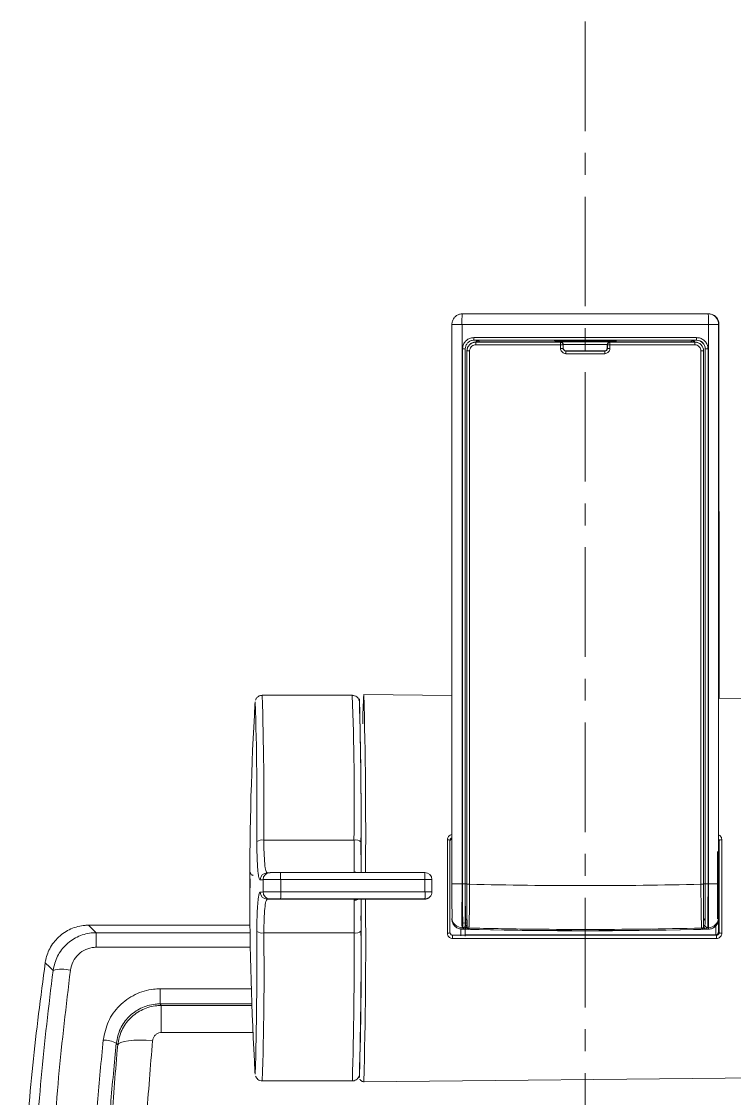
# Model space of a CAD drawing. Extents: x 0 to 1354, y 0 to 992.
# Drawn here: x 365.3 to 446.6, y 759.1 to 882 of the extents above; entities that cross this region are included whole.
import ezdxf

# ---------------------------------------------------------------- set-up
doc = ezdxf.new("R2010")
doc.units = 0
doc.header["$LTSCALE"] = 10
doc.header["$MEASUREMENT"] = 0
doc.linetypes.add('CENTER', pattern=[2, 1.25, -0.25, 0.25, -0.25])
doc.layers.get('0').update_dxf_attribs({"linetype": 'CONTINUOUS'})

msp = doc.modelspace()

# ---------------------------------------------------------------- linework, layer by layer
at = {"color": 1, "linetype": 'CENTER', "lineweight": 0}
msp.add_line((429.59, 881.96), (429.59, 161.37), dxfattribs=at)
at = {"color": 7, "linetype": 'Continuous', "lineweight": 15}
for p, q in [((415.58, 848.6), (443.6, 848.6)), ((429.61, 848.6), (443.44, 848.6)), ((443.44, 848.6), (443.64, 848.6)), ((443.44, 848.6), (443.44, 848.6)), ((443.44, 848.6), (443.5, 848.6)), ((414.38, 783.55), (414.38, 847.4)), ((414.38, 847.4), (415.54, 847.4)), ((443.64, 847.4), (415.54, 847.4)), ((415.54, 847.4), (415.54, 783.55)), ((443.64, 783.55), (443.64, 847.4)), ((443.64, 847.4), (444.8, 847.4)), ((444.8, 847.4), (444.8, 783.55)), ((444.85, 804.76), (444.84, 847.4)), ((416.9, 845.59), (416.91, 845.58)), ((416.91, 845.58), (417.39, 845.58)), ((417.39, 845.58), (417.42, 845.52)), ((417.42, 845.52), (417.53, 845.4)), ((426.76, 845.56), (426.76, 845.53)), ((428.88, 845.51), (426.76, 845.53)), ((428.88, 845.56), (428.88, 845.51)), ((430.3, 845.56), (432.42, 845.54)), ((441.65, 845.4), (441.77, 845.52)), ((441.77, 845.52), (441.79, 845.58)), ((441.79, 845.58), (442.27, 845.58)), ((442.27, 845.58), (442.28, 845.59)), ((415.59, 783.55), (415.59, 844.59)), ((415.59, 844.59), (415.9, 844.59)), ((415.9, 844.59), (415.9, 783.55)), ((415.91, 844.58), (415.9, 844.59)), ((415.91, 844.58), (415.91, 783.55)), ((416.09, 783.55), (416.09, 844.38)), ((416.1, 844.36), (416.09, 844.38)), ((416.1, 844.36), (416.4, 844.36)), ((416.1, 783.5), (416.1, 844.36)), ((416.4, 844.36), (416.4, 783.5)), ((417.09, 845.38), (426.79, 845.38)), ((417.09, 845.38), (417.1, 845.36)), ((417.53, 845.4), (441.65, 845.4)), ((417.53, 845.4), (417.53, 845.38)), ((426.77, 844.66), (426.77, 845.06)), ((427.07, 845.06), (426.77, 845.06)), ((427.07, 844.66), (426.77, 844.66)), ((426.78, 845.36), (426.79, 845.38)), ((427.09, 845.07), (427.07, 845.06)), ((427.07, 845.06), (427.07, 844.66)), ((427.07, 844.66), (427.09, 844.67)), ((432.09, 845.1), (427.09, 845.1)), ((427.09, 845.07), (427.09, 844.67)), ((427.39, 844.38), (427.37, 844.36)), ((431.79, 844.38), (427.39, 844.38)), ((431.81, 844.36), (431.79, 844.38)), ((432.11, 845.06), (432.09, 845.07)), ((432.09, 844.67), (432.09, 845.07)), ((432.09, 844.67), (432.11, 844.66)), ((432.11, 845.06), (432.41, 845.06)), ((432.11, 844.66), (432.11, 845.06)), ((432.11, 844.66), (432.41, 844.66)), ((432.39, 845.38), (432.41, 845.36)), ((432.39, 845.38), (442.09, 845.38)), ((432.41, 845.06), (432.41, 844.66)), ((441.65, 845.38), (441.65, 845.4)), ((442.08, 845.36), (442.09, 845.38)), ((442.78, 783.5), (442.78, 844.36)), ((443.08, 844.36), (442.78, 844.36)), ((443.09, 844.38), (443.08, 844.36)), ((443.08, 844.36), (443.08, 783.5)), ((443.09, 783.55), (443.09, 844.38)), ((443.28, 844.59), (443.27, 844.58)), ((443.27, 844.58), (443.27, 783.55)), ((443.28, 844.59), (443.59, 844.59)), ((443.28, 783.55), (443.28, 844.59)), ((443.59, 844.59), (443.59, 783.55)), ((403.03, 805.07), (392.75, 805.07)), ((404.33, 805.16), (404.34, 805.16)), ((414.38, 805.06), (404.34, 805.16)), ((391.95, 804.31), (391.95, 804.31)), ((460.63, 804.6), (444.8, 804.76)), ((392.94, 788.55), (403.22, 788.55)), ((414.16, 788.51), (414.16, 778)), ((444.86, 788.5), (444.8, 788.44)), ((444.66, 779.57), (444.66, 787.23)), ((394.85, 784.84), (411.3, 784.84)), ((391.35, 783.08), (391.35, 783.03)), ((411.31, 784.05), (394.85, 784.05)), ((411.31, 782.65), (411.31, 784.05)), ((412.1, 784.04), (412.1, 782.64)), ((414.38, 783.55), (415.54, 783.55)), ((415.54, 783.55), (415.59, 783.55)), ((415.59, 783.55), (415.9, 783.55)), ((415.91, 783.55), (416.09, 783.55)), ((416.09, 780.96), (416.09, 783.55)), ((416.1, 783.5), (416.4, 783.5)), ((443.08, 783.5), (442.78, 783.5)), ((443.09, 783.55), (443.09, 780.96)), ((443.09, 783.55), (443.27, 783.55)), ((443.28, 783.55), (443.59, 783.55)), ((443.59, 783.55), (443.64, 783.55)), ((443.64, 783.55), (444.8, 783.55)), ((393.31, 781.8), (403.72, 781.8)), ((394.85, 782.65), (411.31, 782.65)), ((411.3, 781.84), (394.85, 781.84)), ((405.07, 781.8), (411.27, 781.8)), ((411.27, 781.8), (411.3, 781.84)), ((411.83, 782.04), (411.87, 782.08)), ((414.37, 779.58), (414.37, 779.61)), ((414.38, 779.61), (414.41, 779.61)), ((416.08, 779.41), (415.94, 779.55)), ((416.08, 778.71), (416.08, 779.41)), ((443.1, 779.41), (443.24, 779.55)), ((444.77, 779.61), (444.8, 779.61)), ((444.81, 779.61), (444.81, 779.58)), ((391.34, 778.83), (372.94, 778.83)), ((372.94, 778.83), (372.94, 778.83)), ((391.34, 778.83), (372.94, 778.83)), ((373.82, 776.32), (373.82, 777.98)), ((373.82, 777.98), (391.35, 777.98)), ((403.22, 777.96), (392.94, 777.96)), ((415.63, 778.55), (415.54, 778.55)), ((415.54, 778.55), (415.54, 778.38)), ((415.54, 778.38), (416.29, 778.36)), ((415.65, 779.09), (416.11, 779.08)), ((415.94, 778.85), (416.08, 778.71)), ((416.19, 778.45), (416.26, 778.37)), ((442.92, 778.37), (442.99, 778.45)), ((442.92, 778.36), (443.64, 778.38)), ((442.92, 778.36), (443.49, 778.37)), ((443.1, 778.71), (443.24, 778.85)), ((443.64, 778.55), (443.55, 778.55)), ((443.64, 778.38), (443.64, 778.55)), ((444.5, 777.73), (444.5, 778.76)), ((444.77, 778), (444.86, 778)), ((414.46, 777.7), (444.56, 777.7)), ((415.89, 777.72), (444.5, 777.72)), ((444.5, 777.73), (444.49, 777.7)), ((391.38, 776.32), (373.82, 776.32)), ((381.11, 769.85), (381.11, 771.57)), ((381.11, 771.57), (391.5, 771.57)), ((391.56, 769.85), (381.11, 769.85)), ((381.23, 766.58), (381.23, 769.68)), ((381.23, 769.68), (391.56, 769.68)), ((391.69, 766.58), (381.23, 766.58)), ((376.27, 765.17), (376.11, 765.39)), ((391.95, 761.83), (391.95, 761.82)), ((392.75, 761.07), (403.03, 761.07)), ((403.83, 761.48), (403.83, 761.47)), ((404.34, 760.97), (460.63, 761.55))]:
    msp.add_line(p, q, dxfattribs=at)
at = {"color": 7, "linetype": 'Continuous', "lineweight": 15, "flags": 128}
for points in [[(391.95, 804.31), (391.93, 804.21), (391.92, 804.08)], [(391.34, 781.23), (391.34, 781.13), (391.33, 781.27), (391.33, 781.69), (391.32, 782.31), (391.32, 783.05), (391.32, 783.79), (391.33, 784.43), (391.33, 784.85), (391.34, 785.01), (391.34, 784.97)], [(403.25, 784.9), (403.41, 784.88), (403.55, 784.84)], [(372.94, 778.83), (373.39, 778.4), (373.82, 777.98)], [(415.39, 777.61), (415.4, 778.31), (415.4, 778.46)], [(415.77, 778.41), (415.77, 778.41), (415.75, 778.43), (415.66, 778.52), (415.63, 778.55)], [(416.32, 778.51), (416.3, 778.5), (416.26, 778.48), (416.19, 778.45)], [(442.99, 778.45), (442.98, 778.45), (442.94, 778.47), (442.87, 778.51)], [(443.55, 778.55), (443.54, 778.54), (443.52, 778.52), (443.44, 778.44), (443.41, 778.41)], [(444.56, 777.32), (443.96, 777.32), (441.57, 777.32), (431.97, 777.32), (414.47, 777.32)], [(368.89, 773.67), (368.53, 774.03), (368, 774.55)], [(381.11, 769.85), (381.19, 769.74), (381.23, 769.68)], [(376.27, 765.17), (376.38, 765.33), (376.63, 765.46), (377.01, 765.57), (377.51, 765.65), (378.1, 765.7), (378.77, 765.71), (379.5, 765.7), (380.25, 765.65)], [(391.92, 762.06), (391.94, 761.89), (391.95, 761.83)], [(403.82, 761.54), (403.82, 761.51), (403.83, 761.48)]]:
    msp.add_lwpolyline(points, dxfattribs=at)
at = {"color": 7, "linetype": 'Continuous', "lineweight": 15}
for centre, radius, start, end in [((427.82, 847.7), 12.29, 175.7819, 181.3821), ((431.36, 847.7), 12.29, 358.6179, 4.2181), ((420.29, 845.82), 3.4, 178.7618, 183.824), ((417.42, 845.22), 0.3, 90.0016, 149.6343), ((441.77, 845.22), 0.3, 30.3657, 89.9984), ((438.89, 845.82), 3.4, 356.176, 1.2382), ((420.62, 845.13), 3.52, 176.2865, 181.1688), ((417.53, 845.1), 0.3, 90.0046, 115.3001), ((442.37, 845.13), 15.6, 179.162, 180.2641), ((426.77, 845.06), 0.3, 0.0204, 89.9796), ((447.19, 844.13), 19.82, 179.3405, 180.2078), ((411.99, 844.13), 19.82, 359.7922, 0.6595), ((432.41, 845.06), 0.3, 90.0204, 179.9796), ((416.81, 845.13), 15.6, 359.7359, 0.838), ((441.65, 845.1), 0.3, 64.6999, 89.9954), ((438.56, 845.13), 3.52, 358.8312, 3.7135), ((-45.85, 791.85), 438.8, 359.5692, 1.7262), ((55, 792.87), 348.24, 359.2889, 2.0069), ((454.88, 801.97), 50.65, 176.3895, 180.1848), ((-173.7, 789.51), 578.25, 359.53784, 1.5517), ((756.32, 783.09), 365, 176.7036, 180.0074), ((42.39, 792.45), 349.76, 359.3301, 1.9431), ((-116.81, 790.2), 520.84, 359.6051, 1.5913), ((-54.38, 791.34), 458.4, 359.627, 1.6144), ((392.76, 787.47), 1.1, 80.9945, 125.2698), ((403.41, 787.62), 0.946, 50.2776, 101.512), ((560.71, 788.18), 157.49, 179.8646, 181.1939), ((718.45, 788.65), 314.44, 180.054, 180.6938), ((413.94, 788.23), 0.355, 50.3671, 101.0093), ((445.1, 788.21), 0.378, 79.4175, 128.5844), ((319.23, 783.5), 72.13, 359.672, 1.1718), ((393.31, 784), 0.798, 90.0523, 179.9967), ((393.64, 784.03), 0.798, 90.0726, 180.0241), ((396.19, 758.02), 26.93, 95.421, 96.139), ((372.66, 784.25), 22.19, 359.488, 1.5355), ((389.12, 784.25), 22.19, 359.488, 1.5355), ((411.3, 784.04), 0.8, 0.0081, 90.0023), ((756.32, 783.09), 365, 180.0074, 183.3024), ((395.39, 757.16), 26.99, 95.421, 96.139), ((756.58, 783.38), 363.74, 179.8969, 180.1179), ((756.6, 783.39), 361.74, 179.8965, 180.1182), ((411.51, 761.86), 22.19, 88.4749, 90.5224), ((395.39, 755.76), 26.99, 95.421, 96.139), ((393.31, 782.6), 0.799, 180.0319, 269.8677), ((393.64, 782.63), 0.799, 180.0064, 269.8349), ((396.19, 755.02), 26.93, 95.421, 96.139), ((371.19, 782.45), 23.67, 358.5348, 0.4886), ((570.41, 778.35), 167.19, 178.8574, 180.1324), ((403.25, 782.49), 0.813, 269.9544, 299.391), ((404.98, 631.69), 150.11, 89.9684, 90.4805), ((721.63, 777.94), 317.61, 179.3032, 179.9626), ((-179.94, 776.76), 584.49, 358.4526, 0.49452), ((411.27, 782.6), 0.8, 270.003, 315.0052), ((411.27, 782.6), 0.8, 270.0025, 315.0048), ((387.65, 782.45), 23.67, 358.5348, 0.4886), ((411.3, 782.64), 0.8, 270.0025, 315.0048), ((411.51, 760.46), 22.19, 88.4749, 90.5224), ((411.3, 782.64), 0.8, 315.0052, 0.0074), ((-306.12, 782.51), 722.03, 359.60944, 359.94801), ((-103.21, 775.76), 507.24, 358.3865, 0.4681), ((415.57, 779.75), 1.2, 186.9099, 268.5697), ((443.61, 779.75), 1.2, 271.4303, 353.0901), ((-62.2, 774.91), 454.34, 358.3499, 0.4069), ((392.76, 779.1), 1.16, 236.8507, 278.6269), ((26.87, 773.54), 366.09, 358.0476, 0.6914), ((-54.95, 774.55), 458.18, 358.3134, 0.4258), ((403.41, 778.93), 0.992, 258.9371, 307.4375), ((31.15, 774.01), 372.88, 358.1355, 0.6358), ((413.94, 778.3), 0.372, 259.4169, 307.3727), ((415.64, 778.85), 0.3, 268.5833, 359.9947), ((415.78, 778.71), 0.3, 268.598, 359.9947), ((429.59, 1340.8), 562.6, 268.5988, 271.2725), ((416.32, 778.81), 0.3, 228.7823, 268.6376), ((429.59, 1340.78), 562.57, 268.7443, 271.2557), ((429.59, 1340.8), 562.6, 269.5711, 270.4248), ((442.86, 778.81), 0.3, 271.3624, 311.2177), ((443.4, 778.71), 0.3, 180.0053, 271.402), ((443.54, 778.85), 0.3, 180.0053, 271.4167), ((445.1, 778.32), 0.397, 233.6228, 280.171), ((409.19, 777.43), 5.28, 358.7922, 2.8986), ((439.27, 777.43), 5.3, 358.7896, 2.8954), ((369.94, 769.98), 3.84, 75.8761, 105.7507), ((374.61, 762.16), 3.56, 65.0052, 89.7699)]:
    msp.add_arc(centre, radius, start, end, dxfattribs=at)
for centre, major_axis, ratio, start_param, end_param in [((429.59, 840.99), (562.6, 0), 0.008722, 1.548227, 1.593366), ((429.59, 840.69), (562.3, 0), 0.008727, 1.548227, 1.593366), ((417.39, 845.28), (0.111, -0.279), 0.999956, 2.761109, 4.025244), ((428.53, 845.54), (2.5, 0), 0.008727, 0.78529, 3.927099), ((430.65, 845.52), (2.5, 0), 0.008727, 3.927099, 7.068476), ((441.79, 845.28), (0.111, 0.279), 0.999956, 5.399534, 6.663669), ((442.27, 844.58), (-0.707, -0.707), 0.999924, 2.356233, 3.926953), ((417.09, 844.37), (0.707, -0.707), 0.999695, 2.356347, 3.926839), ((429.59, 855.17), (562.3, 0), 0.017455, 4.690181, 4.707382), ((429.59, 854.87), (562.6, 0), 0.017446, 4.690181, 4.707382), ((426.79, 845.07), (-0.212, -0.212), 0.999695, 2.356347, 3.926839), ((427.39, 844.67), (-0.212, -0.212), 0.999695, 5.497939, 7.068431), ((429.59, 854.17), (562.3, 0), 0.017455, 4.708448, 4.71633), ((431.79, 844.67), (0.212, -0.212), 0.999695, 5.497939, 7.068431), ((432.39, 845.07), (-0.212, 0.212), 0.999695, 5.497939, 7.068431), ((429.59, 855.17), (562.3, 0), 0.017455, 4.717396, 4.734597), ((429.59, 854.87), (562.6, 0), 0.017446, 4.717396, 4.734597), ((442.09, 844.37), (0.707, 0.707), 0.999695, 5.497939, 7.068431), ((429.59, 853.87), (562.6, 0), 0.017446, 4.708448, 4.71633), ((444.5, 783.07), (0, 21.39), 0.017452, 4.473084, 4.96915), ((415.94, 783.55), (0, 4), 0.008727, 1.570796, 3.132866), ((443.24, 783.55), (0, 4), 0.008727, 3.150319, 4.712389), ((444.5, 783.07), (0, 16.2), 0.017452, 4.497043, 4.753812), ((444.5, 783.07), (0, 16.2), 0.017452, 4.394221, 4.481568)]:
    msp.add_ellipse(centre, major_axis=major_axis, ratio=ratio, start_param=start_param, end_param=end_param, dxfattribs=at)
for points, knots in [([(415.57, 848.6), (415.56, 848.6), (415.52, 848.6), (415.41, 848.59), (415.25, 848.56), (415.08, 848.49), (414.91, 848.4), (414.76, 848.28), (414.62, 848.13), (414.51, 847.96), (414.44, 847.77), (414.39, 847.59), (414.38, 847.46), (414.38, 847.4)], [0, 0, 0, 0, 0.0151711, 0.0745612, 0.1742597, 0.2767003, 0.3763327, 0.478516, 0.5842383, 0.6930305, 0.7986796, 0.9073985, 1, 1, 1, 1]), ([(415.58, 848.6), (415.58, 848.6), (415.58, 848.6), (415.57, 848.6), (415.57, 848.6)], [0, 0, 0, 0, 0.47407, 1, 1, 1, 1]), ([(443.61, 848.6), (443.61, 848.6), (443.6, 848.6), (443.6, 848.6), (443.6, 848.6)], [0, 0, 0, 0, 0.5259288, 1, 1, 1, 1]), ([(444.8, 847.4), (444.79, 847.54), (444.76, 847.81), (444.55, 848.16), (444.25, 848.44), (443.95, 848.56), (443.75, 848.59), (443.67, 848.6), (443.63, 848.6), (443.61, 848.6), (443.61, 848.6)], [0, 0, 0, 0, 0.214016, 0.428028, 0.642152, 0.856531, 0.929392, 0.97049, 0.991218, 1, 1, 1, 1]), ([(443.64, 848.6), (443.64, 848.6), (443.65, 848.6), (443.65, 848.6), (443.65, 848.6)], [0, 0, 0, 0, 0.47407, 1, 1, 1, 1]), ([(443.65, 848.6), (443.66, 848.6), (443.7, 848.6), (443.81, 848.59), (443.97, 848.56), (444.15, 848.5), (444.32, 848.4), (444.47, 848.28), (444.6, 848.13), (444.71, 847.96), (444.79, 847.78), (444.84, 847.59), (444.84, 847.46), (444.84, 847.4)], [0, 0, 0, 0, 0.015171, 0.074561, 0.17426, 0.2767, 0.376333, 0.478516, 0.584238, 0.69303, 0.79868, 0.907398, 1, 1, 1, 1]), ([(415.59, 844.59), (415.61, 844.74), (415.64, 845.03), (415.86, 845.42), (416.19, 845.71), (416.56, 845.87), (416.8, 845.88), (416.89, 845.89)], [0, 0, 0, 0, 0.214641, 0.429304, 0.64403, 0.858812, 1, 1, 1, 1]), ([(416.9, 845.59), (416.83, 845.59), (416.64, 845.57), (416.36, 845.45), (416.11, 845.23), (415.93, 844.93), (415.91, 844.7), (415.9, 844.59)], [0, 0, 0, 0, 0.141151, 0.355896, 0.57062, 0.785313, 1, 1, 1, 1]), ([(443.28, 844.59), (443.28, 844.66), (443.26, 844.85), (443.14, 845.13), (442.92, 845.39), (442.62, 845.56), (442.39, 845.58), (442.28, 845.59)], [0, 0, 0, 0, 0.141057, 0.355792, 0.570538, 0.785271, 1, 1, 1, 1]), ([(442.29, 845.89), (442.43, 845.88), (442.73, 845.85), (443.12, 845.62), (443.41, 845.29), (443.57, 844.93), (443.58, 844.69), (443.59, 844.59)], [0, 0, 0, 0, 0.214783, 0.429541, 0.644276, 0.858973, 1, 1, 1, 1]), ([(416.1, 844.36), (416.11, 844.44), (416.12, 844.62), (416.24, 844.9), (416.47, 845.16), (416.77, 845.33), (416.99, 845.35), (417.1, 845.36)], [0, 0, 0, 0, 0.14103, 0.355604, 0.570339, 0.785189, 1, 1, 1, 1]), ([(417.1, 845.06), (417.02, 845.05), (416.86, 845.04), (416.65, 844.92), (416.49, 844.74), (416.41, 844.54), (416.4, 844.41), (416.4, 844.36)], [0, 0, 0, 0, 0.21491, 0.429801, 0.644514, 0.859019, 1, 1, 1, 1]), ([(427.37, 844.06), (427.33, 844.06), (427.22, 844.07), (427.05, 844.14), (426.9, 844.28), (426.79, 844.46), (426.78, 844.59), (426.77, 844.66)], [0, 0, 0, 0, 0.141185, 0.3559, 0.57061, 0.785318, 1, 1, 1, 1]), ([(427.07, 844.66), (427.08, 844.63), (427.08, 844.56), (427.14, 844.47), (427.21, 844.4), (427.3, 844.36), (427.35, 844.36), (427.37, 844.36)], [0, 0, 0, 0, 0.21478, 0.429515, 0.64419, 0.858844, 1, 1, 1, 1]), ([(432.41, 844.66), (432.4, 844.62), (432.4, 844.5), (432.33, 844.33), (432.19, 844.18), (432.01, 844.08), (431.88, 844.07), (431.81, 844.06)], [0, 0, 0, 0, 0.1412187, 0.3558579, 0.570526, 0.7852517, 1, 1, 1, 1]), ([(431.81, 844.36), (431.84, 844.36), (431.91, 844.37), (432, 844.42), (432.07, 844.5), (432.1, 844.58), (432.1, 844.64), (432.11, 844.66)], [0, 0, 0, 0, 0.214698, 0.429367, 0.644018, 0.85871, 1, 1, 1, 1]), ([(442.08, 845.36), (442.15, 845.36), (442.34, 845.34), (442.62, 845.22), (442.87, 845), (443.04, 844.7), (443.07, 844.47), (443.08, 844.36)], [0, 0, 0, 0, 0.141905, 0.356469, 0.570959, 0.785483, 1, 1, 1, 1]), ([(442.78, 844.36), (442.78, 844.44), (442.76, 844.6), (442.64, 844.81), (442.46, 844.97), (442.27, 845.05), (442.14, 845.06), (442.08, 845.06)], [0, 0, 0, 0, 0.214442, 0.428909, 0.643397, 0.858025, 1, 1, 1, 1]), ([(392.77, 805.06), (392.75, 805.06), (392.63, 805.08), (392.43, 805.01), (392.22, 804.88), (392.09, 804.74), (392.02, 804.61), (392, 804.56), (391.99, 804.53)], [0, 0, 0, 0, 0.055247, 0.3154, 0.5233, 0.702901, 0.861384, 1, 1, 1, 1]), ([(403.82, 804.43), (403.81, 804.45), (403.81, 804.48), (403.77, 804.59), (403.69, 804.74), (403.53, 804.91), (403.3, 805.04), (403.13, 805.05), (403.05, 805.06)], [0, 0, 0, 0, 0.192037, 0.343552, 0.482798, 0.650298, 0.840536, 1, 1, 1, 1]), ([(414.38, 789.18), (414.37, 789.18), (414.3, 789.17), (414.16, 789.11), (414, 788.98), (413.89, 788.79), (413.87, 788.65), (413.87, 788.58)], [0, 0, 0, 0, 0.0289534, 0.2641356, 0.5071758, 0.7532624, 1, 1, 1, 1]), ([(445.17, 788.58), (445.16, 788.63), (445.15, 788.75), (445.07, 788.92), (444.95, 789.06), (444.84, 789.11), (444.8, 789.13)], [0, 0, 0, 0, 0.221273, 0.512683, 0.793564, 1, 1, 1, 1]), ([(392.51, 784), (392.48, 784.01), (392.43, 784.04), (392.36, 784.28), (392.29, 784.68), (392.24, 785.22), (392.19, 785.89), (392.16, 786.65), (392.14, 787.49), (392.13, 788.07), (392.13, 788.36)], [0, 0, 0, 0, 0.125531, 0.254697, 0.38023, 0.509417, 0.63472, 0.763675, 0.880367, 1, 1, 1, 1]), ([(392.94, 788.55), (392.94, 788.06), (392.95, 787.03), (393.03, 785.8), (393.15, 784.95), (393.25, 784.85), (393.31, 784.8)], [0, 0, 0, 0, 0.236323, 0.4905034, 0.7452239, 1, 1, 1, 1]), ([(413.87, 777.93), (413.87, 778.13), (413.87, 779.1), (413.87, 780.72), (413.87, 782.79), (413.87, 784.72), (413.87, 786.66), (413.87, 787.94), (413.87, 788.58)], [0, 0, 0, 0, 0.055798, 0.279301, 0.455991, 0.634016, 0.816274, 1, 1, 1, 1]), ([(414.16, 788.51), (414.17, 788.54), (414.17, 788.61), (414.23, 788.7), (414.3, 788.76), (414.36, 788.78), (414.38, 788.79)], [0, 0, 0, 0, 0.275719, 0.549343, 0.814488, 1, 1, 1, 1]), ([(414.38, 788.7), (414.38, 788.7), (414.34, 788.69), (414.28, 788.65), (414.21, 788.58), (414.17, 788.5), (414.16, 788.44), (414.16, 788.41)], [0, 0, 0, 0, 0.039147, 0.281128, 0.529809, 0.791593, 1, 1, 1, 1]), ([(444.8, 788.68), (444.8, 788.67), (444.83, 788.65), (444.85, 788.58), (444.86, 788.53), (444.86, 788.5)], [0, 0, 0, 0, 0.06451, 0.595131, 1, 1, 1, 1]), ([(445.17, 788.58), (445.17, 788.38), (445.17, 787.41), (445.18, 785.8), (445.18, 783.73), (445.18, 781.8), (445.17, 779.86), (445.17, 778.58), (445.17, 777.93)], [0, 0, 0, 0, 0.0558011, 0.2793279, 0.4559106, 0.6338658, 0.816177, 1, 1, 1, 1]), ([(391.72, 784.52), (391.68, 784.53), (391.6, 784.55), (391.5, 784.63), (391.42, 784.72), (391.38, 784.8), (391.35, 784.87), (391.35, 784.91), (391.34, 784.94), (391.34, 784.95), (391.34, 784.96), (391.34, 784.95), (391.34, 784.95)], [0, 0, 0, 0, 0.138183, 0.298784, 0.434171, 0.5473, 0.63509, 0.690829, 0.733317, 0.784895, 0.869219, 1, 1, 1, 1]), ([(393.64, 784.83), (393.67, 784.83), (393.72, 784.83), (393.96, 784.84), (394.28, 784.84), (394.6, 784.84), (394.79, 784.84), (394.85, 784.84)], [0, 0, 0, 0, 0.2266338, 0.4532676, 0.6799017, 0.9065361, 1, 1, 1, 1]), ([(391.35, 783.08), (391.35, 782.95), (391.35, 782.58), (391.35, 782), (391.35, 781.49), (391.34, 781.23), (391.34, 781.2), (391.34, 781.19)], [0, 0, 0, 0, 0.1441587, 0.4010206, 0.6615172, 0.8907813, 1, 1, 1, 1]), ([(394.85, 784.05), (394.76, 784.05), (394.45, 784.05), (393.92, 784.05), (393.37, 784.04), (392.97, 784.04), (392.89, 784.03), (392.84, 784.03)], [0, 0, 0, 0, 0.0934638, 0.3200982, 0.5467322, 0.773366, 1, 1, 1, 1]), ([(414.41, 779.61), (414.4, 779.76), (414.4, 780.08), (414.39, 781.03), (414.38, 782.24), (414.38, 783.12), (414.38, 783.55)], [0, 0, 0, 0, 0.232859, 0.49392, 0.755494, 1, 1, 1, 1]), ([(415.54, 783.55), (415.54, 783.2), (415.54, 782.28), (415.53, 780.89), (415.53, 779.61), (415.53, 778.73), (415.54, 778.61), (415.54, 778.55)], [0, 0, 0, 0, 0.136464, 0.35229, 0.568154, 0.784086, 1, 1, 1, 1]), ([(415.63, 778.55), (415.63, 778.61), (415.62, 778.73), (415.61, 779.61), (415.6, 780.88), (415.59, 782.14), (415.59, 783.04), (415.59, 783.4), (415.59, 783.55)], [0, 0, 0, 0, 0.215854, 0.431712, 0.647539, 0.863381, 0.940724, 1, 1, 1, 1]), ([(415.9, 783.55), (415.9, 783.22), (415.9, 782.36), (415.91, 781.04), (415.92, 779.84), (415.93, 779.02), (415.94, 778.91), (415.94, 778.85)], [0, 0, 0, 0, 0.1364577, 0.3523421, 0.5682094, 0.7841054, 1, 1, 1, 1]), ([(416.09, 780.96), (416.09, 781.28), (416.1, 781.83), (416.1, 782.71), (416.1, 783.24), (416.1, 783.5)], [0, 0, 0, 0, 0.411236, 0.701411, 1, 1, 1, 1]), ([(416.4, 783.5), (416.4, 783.37), (416.4, 783.09), (416.39, 782.67), (416.39, 782.26), (416.39, 781.85), (416.39, 781.46), (416.38, 781.09), (416.38, 780.72), (416.38, 780.38), (416.37, 780.07), (416.37, 779.77), (416.36, 779.5), (416.36, 779.27), (416.35, 779.06), (416.34, 778.88), (416.34, 778.74), (416.33, 778.61), (416.32, 778.53), (416.32, 778.51), (416.32, 778.51)], [0, 0, 0, 0, 0.0530009, 0.1063696, 0.1608982, 0.2158277, 0.2688296, 0.3221995, 0.3767304, 0.4316625, 0.4846503, 0.5380058, 0.5925208, 0.6474362, 0.7004393, 0.75381, 0.8083393, 0.8632686, 0.9403747, 1, 1, 1, 1]), ([(416.4, 783.5), (418.6, 783.46), (423.01, 783.37), (429.61, 783.34), (436.2, 783.37), (440.59, 783.46), (442.78, 783.5)], [0, 0, 0, 0, 0.250562, 0.501193, 0.750563, 1, 1, 1, 1]), ([(442.87, 778.51), (442.86, 778.53), (442.85, 778.6), (442.83, 779.19), (442.8, 780.32), (442.79, 781.6), (442.79, 782.69), (442.79, 783.26), (442.78, 783.5)], [0, 0, 0, 0, 0.136988, 0.352568, 0.568088, 0.783669, 0.904874, 1, 1, 1, 1]), ([(443.08, 783.5), (443.08, 783.24), (443.08, 782.72), (443.08, 781.84), (443.09, 781.28), (443.09, 780.96)], [0, 0, 0, 0, 0.290176, 0.588764, 1, 1, 1, 1]), ([(443.24, 778.85), (443.24, 778.87), (443.25, 778.94), (443.26, 779.49), (443.27, 780.55), (443.28, 781.96), (443.28, 783.02), (443.28, 783.55)], [0, 0, 0, 0, 0.1362191, 0.3520921, 0.5680198, 0.7840113, 1, 1, 1, 1]), ([(443.59, 783.55), (443.59, 782.99), (443.59, 781.86), (443.58, 780.37), (443.57, 779.23), (443.56, 778.72), (443.55, 778.57), (443.55, 778.56), (443.55, 778.55)], [0, 0, 0, 0, 0.215944, 0.431895, 0.647784, 0.863618, 0.940901, 1, 1, 1, 1]), ([(443.64, 778.55), (443.64, 778.61), (443.65, 778.73), (443.65, 779.61), (443.65, 780.89), (443.65, 782.28), (443.64, 783.2), (443.64, 783.55)], [0, 0, 0, 0, 0.215914, 0.431846, 0.64771, 0.863536, 1, 1, 1, 1]), ([(444.8, 783.55), (444.8, 783.12), (444.8, 782.24), (444.79, 781.03), (444.78, 780.08), (444.78, 779.76), (444.77, 779.61)], [0, 0, 0, 0, 0.244506, 0.50608, 0.767141, 1, 1, 1, 1]), ([(392.13, 778.13), (392.13, 778.44), (392.14, 779.07), (392.16, 779.93), (392.2, 780.71), (392.24, 781.38), (392.3, 781.92), (392.36, 782.3), (392.43, 782.54), (392.48, 782.58), (392.51, 782.6)], [0, 0, 0, 0, 0.1248338, 0.2532915, 0.3781243, 0.506569, 0.6315599, 0.7601573, 0.8785616, 1, 1, 1, 1]), ([(392.84, 782.63), (392.86, 782.63), (392.9, 782.63), (393.12, 782.64), (393.58, 782.64), (394.18, 782.65), (394.63, 782.65), (394.85, 782.65)], [0, 0, 0, 0, 0.0934615, 0.3200959, 0.5467305, 0.7733653, 1, 1, 1, 1]), ([(393.31, 781.8), (393.26, 781.74), (393.16, 781.63), (393.04, 780.8), (392.96, 779.56), (392.94, 778.49), (392.94, 777.96)], [0, 0, 0, 0, 0.240015, 0.4936168, 0.7468278, 1, 1, 1, 1]), ([(394.85, 781.84), (394.71, 781.84), (394.44, 781.84), (394.08, 781.84), (393.81, 781.84), (393.67, 781.83), (393.65, 781.83), (393.64, 781.83)], [0, 0, 0, 0, 0.226635, 0.45327, 0.679904, 0.906539, 1, 1, 1, 1]), ([(403.25, 781.68), (403.26, 781.7), (403.29, 781.76), (403.47, 781.79), (403.66, 781.8), (403.72, 781.8)], [0, 0, 0, 0, 0.306517, 0.755488, 1, 1, 1, 1]), ([(403.57, 781.79), (403.57, 781.79), (403.57, 781.79), (403.62, 781.8), (403.7, 781.8), (403.74, 781.8)], [0, 0, 0, 0, 0.179355, 0.59743, 1, 1, 1, 1]), ([(416.12, 778.58), (416.12, 778.6), (416.12, 778.65), (416.11, 779.07), (416.1, 779.84), (416.09, 780.46), (416.09, 780.72), (416.09, 780.86), (416.09, 780.93), (416.09, 780.95), (416.09, 780.96)], [0, 0, 0, 0, 0.125655, 0.459817, 0.793456, 0.895054, 0.955449, 0.985239, 0.997258, 1, 1, 1, 1]), ([(443.09, 780.96), (443.09, 780.94), (443.09, 780.85), (443.09, 780.54), (443.08, 779.85), (443.07, 779.05), (443.06, 778.65), (443.06, 778.6), (443.06, 778.58)], [0, 0, 0, 0, 0.011339, 0.054997, 0.230124, 0.548718, 0.871068, 1, 1, 1, 1]), ([(415.54, 778.38), (415.41, 778.39), (415.14, 778.43), (414.78, 778.64), (414.52, 778.95), (414.39, 779.28), (414.38, 779.5), (414.37, 779.58)], [0, 0, 0, 0, 0.218148, 0.436296, 0.654448, 0.872608, 1, 1, 1, 1]), ([(444.81, 779.58), (444.8, 779.44), (444.77, 779.17), (444.56, 778.81), (444.26, 778.54), (443.93, 778.4), (443.72, 778.38), (443.64, 778.38)], [0, 0, 0, 0, 0.2181685, 0.4363371, 0.654502, 0.872659, 1, 1, 1, 1]), ([(372.94, 778.83), (372.88, 778.83), (372.75, 778.83), (372.34, 778.8), (371.72, 778.7), (370.92, 778.43), (370.18, 778.03), (369.52, 777.5), (368.95, 776.87), (368.51, 776.19), (368.2, 775.46), (368.06, 774.92), (368.01, 774.61), (368, 774.55)], [0, 0, 0, 0, 0.0273952, 0.0548321, 0.1711949, 0.2909196, 0.4073187, 0.5270904, 0.6436186, 0.7635308, 0.8683132, 0.9755264, 1, 1, 1, 1]), ([(368.89, 773.67), (369.03, 774.23), (369.29, 775.34), (370.37, 776.71), (371.79, 777.65), (373.02, 777.97), (373.7, 777.98), (373.82, 777.98)], [0, 0, 0, 0, 0.238397, 0.477924, 0.714844, 0.947516, 1, 1, 1, 1]), ([(413.87, 777.93), (413.87, 777.88), (413.88, 777.76), (413.96, 777.59), (414.09, 777.44), (414.27, 777.34), (414.4, 777.33), (414.47, 777.32)], [0, 0, 0, 0, 0.1606251, 0.3788613, 0.5892489, 0.7948486, 1, 1, 1, 1]), ([(414.46, 777.7), (414.43, 777.7), (414.36, 777.71), (414.27, 777.76), (414.21, 777.83), (414.17, 777.92), (414.16, 777.98), (414.16, 778)], [0, 0, 0, 0, 0.197964, 0.400452, 0.612465, 0.835567, 1, 1, 1, 1]), ([(416.25, 778.39), (416.15, 778.39), (415.94, 778.4), (415.8, 778.4), (415.78, 778.4), (415.77, 778.41)], [0, 0, 0, 0, 0.367926, 0.755585, 1, 1, 1, 1]), ([(416.19, 778.45), (416.19, 778.45), (416.18, 778.46), (416.16, 778.48), (416.14, 778.52), (416.13, 778.56), (416.12, 778.58)], [0, 0, 0, 0, 0.0824401, 0.4122017, 0.7060937, 1, 1, 1, 1]), ([(416.26, 778.37), (416.27, 778.37), (416.3, 778.37), (416.47, 778.36), (416.73, 778.35), (417.01, 778.34), (417.19, 778.34), (417.26, 778.34)], [0, 0, 0, 0, 0.215849, 0.431695, 0.647591, 0.863543, 1, 1, 1, 1]), ([(442.87, 778.51), (440.66, 778.46), (436.25, 778.37), (429.61, 778.34), (422.97, 778.37), (418.53, 778.46), (416.32, 778.51)], [0, 0, 0, 0, 0.249373, 0.498814, 0.749373, 1, 1, 1, 1]), ([(441.92, 778.34), (442.03, 778.34), (442.26, 778.35), (442.56, 778.36), (442.78, 778.36), (442.9, 778.37), (442.91, 778.37), (442.92, 778.37)], [0, 0, 0, 0, 0.215962, 0.431924, 0.647894, 0.863832, 1, 1, 1, 1]), ([(443.41, 778.41), (443.39, 778.4), (443.36, 778.4), (443.17, 778.39), (443, 778.39), (442.93, 778.39)], [0, 0, 0, 0, 0.392067, 0.784174, 1, 1, 1, 1]), ([(443.06, 778.58), (443.05, 778.58), (443.05, 778.55), (443.02, 778.49), (443.01, 778.46), (442.99, 778.45)], [0, 0, 0, 0, 0.08244, 0.412205, 1, 1, 1, 1]), ([(444.47, 777.7), (444.5, 777.71), (444.56, 777.71), (444.65, 777.76), (444.72, 777.83), (444.76, 777.91), (444.77, 777.97), (444.77, 778)], [0, 0, 0, 0, 0.2001735, 0.4001703, 0.6050945, 0.820924, 1, 1, 1, 1]), ([(444.86, 778), (444.86, 777.97), (444.85, 777.9), (444.8, 777.81), (444.72, 777.74), (444.63, 777.71), (444.58, 777.7), (444.56, 777.7)], [0, 0, 0, 0, 0.230911, 0.459229, 0.679152, 0.886383, 1, 1, 1, 1]), ([(444.56, 777.32), (444.6, 777.32), (444.71, 777.33), (444.88, 777.4), (445.04, 777.53), (445.15, 777.72), (445.16, 777.86), (445.17, 777.93)], [0, 0, 0, 0, 0.1178901, 0.3306889, 0.551205, 0.7753171, 1, 1, 1, 1]), ([(373.82, 776.32), (373.75, 776.31), (373.34, 776.3), (372.6, 776.11), (371.75, 775.54), (371.11, 774.71), (370.95, 774.03), (370.87, 773.7)], [0, 0, 0, 0, 0.05209, 0.283023, 0.519082, 0.759353, 1, 1, 1, 1]), ([(368, 774.55), (367.49, 770.66), (366.47, 762.88), (365.58, 750.8), (365.21, 738.36), (365.51, 724.03), (366.48, 711.2), (367.63, 702.67), (368, 699.92)], [0, 0, 0, 0, 0.157186, 0.314373, 0.484952, 0.655532, 0.888515, 1, 1, 1, 1]), ([(368.89, 701.14), (368.42, 705.04), (367.48, 712.87), (366.7, 724.82), (366.4, 736.92), (366.66, 749.17), (367.43, 761.46), (368.4, 769.59), (368.89, 773.67)], [0, 0, 0, 0, 0.162766, 0.326182, 0.492801, 0.660139, 0.829698, 1, 1, 1, 1]), ([(370.87, 773.7), (370.39, 769.64), (369.42, 761.5), (368.65, 749.22), (368.4, 736.95), (368.69, 724.86), (369.47, 712.89), (370.4, 705.07), (370.87, 701.14)], [0, 0, 0, 0, 0.169563, 0.339862, 0.50648, 0.673817, 0.83658, 1, 1, 1, 1]), ([(374.62, 765.73), (374.77, 766.45), (375.07, 767.9), (376.39, 769.72), (378.2, 771.02), (379.88, 771.53), (380.86, 771.56), (381.11, 771.57)], [0, 0, 0, 0, 0.2313518, 0.4623363, 0.6930511, 0.9227272, 1, 1, 1, 1]), ([(381.11, 769.85), (380.92, 769.85), (380.16, 769.82), (378.87, 769.44), (377.48, 768.45), (376.46, 767.05), (376.23, 765.95), (376.11, 765.39)], [0, 0, 0, 0, 0.077361, 0.307353, 0.538284, 0.769165, 1, 1, 1, 1]), ([(376.27, 765.17), (376.38, 765.74), (376.61, 766.88), (377.66, 768.3), (379.08, 769.29), (380.35, 769.65), (381.07, 769.67), (381.23, 769.68)], [0, 0, 0, 0, 0.23422, 0.470987, 0.704787, 0.931871, 1, 1, 1, 1]), ([(374.62, 709.14), (374.45, 710.87), (373.99, 715.49), (373.48, 723.05), (373.2, 730.65), (373.12, 737.73), (373.2, 744.27), (373.47, 751.44), (373.93, 758.6), (374.39, 763.35), (374.62, 765.73)], [0, 0, 0, 0, 0.0923, 0.246407, 0.40105, 0.494014, 0.620055, 0.746359, 0.873048, 1, 1, 1, 1]), ([(380.25, 765.65), (380.12, 764.18), (379.75, 759.78), (379.38, 753.83), (379.14, 747.74), (379.02, 743.03), (378.97, 738.22), (378.99, 733.39), (379.09, 728.53), (379.26, 723.65), (379.51, 718.75), (379.83, 713.87), (380.11, 710.65), (380.25, 709.04)], [0, 0, 0, 0, 0.07872, 0.2367104, 0.3160143, 0.3999358, 0.4840004, 0.5684996, 0.653145, 0.7394705, 0.8259507, 0.9128977, 1, 1, 1, 1]), ([(381.23, 766.58), (381.2, 766.58), (381.06, 766.58), (380.8, 766.5), (380.52, 766.29), (380.31, 766), (380.27, 765.76), (380.25, 765.65)], [0, 0, 0, 0, 0.0661526, 0.2873423, 0.5187926, 0.7585362, 1, 1, 1, 1]), ([(376.11, 765.39), (375.88, 763.06), (375.43, 758.39), (374.97, 751.32), (374.7, 744.22), (374.62, 737.75), (374.69, 730.75), (374.97, 723.25), (375.48, 715.76), (375.94, 711.17), (376.11, 709.44)], [0, 0, 0, 0, 0.126039, 0.25234, 0.379029, 0.505986, 0.59828, 0.752383, 0.907032, 1, 1, 1, 1]), ([(376.27, 709.58), (376, 712.73), (375.47, 719.06), (375.06, 728.64), (374.93, 738.2), (375.11, 747.46), (375.54, 756.49), (376.02, 762.27), (376.27, 765.17)], [0, 0, 0, 0, 0.172802, 0.3468212, 0.5148306, 0.6839806, 0.8415279, 1, 1, 1, 1]), ([(391.99, 761.62), (392, 761.59), (392.02, 761.54), (392.09, 761.4), (392.25, 761.23), (392.48, 761.09), (392.65, 761.08), (392.73, 761.08)], [0, 0, 0, 0, 0.14739, 0.32732, 0.543301, 0.789108, 1, 1, 1, 1]), ([(403.01, 761.08), (403.03, 761.07), (403.15, 761.05), (403.35, 761.12), (403.56, 761.25), (403.69, 761.4), (403.76, 761.52), (403.78, 761.57), (403.79, 761.59)], [0, 0, 0, 0, 0.052693, 0.31866, 0.530868, 0.71402, 0.875602, 1, 1, 1, 1]), ([(403.89, 761.25), (403.89, 761.24), (403.91, 761.21), (403.98, 761.1), (404.13, 761.01), (404.27, 760.96), (404.35, 760.98), (404.37, 760.98)], [0, 0, 0, 0, 0.143415, 0.388045, 0.648364, 0.926531, 1, 1, 1, 1])]:
    msp.add_open_spline(points, degree=3, knots=knots, dxfattribs=at)

doc.saveas('drawing.dxf')
